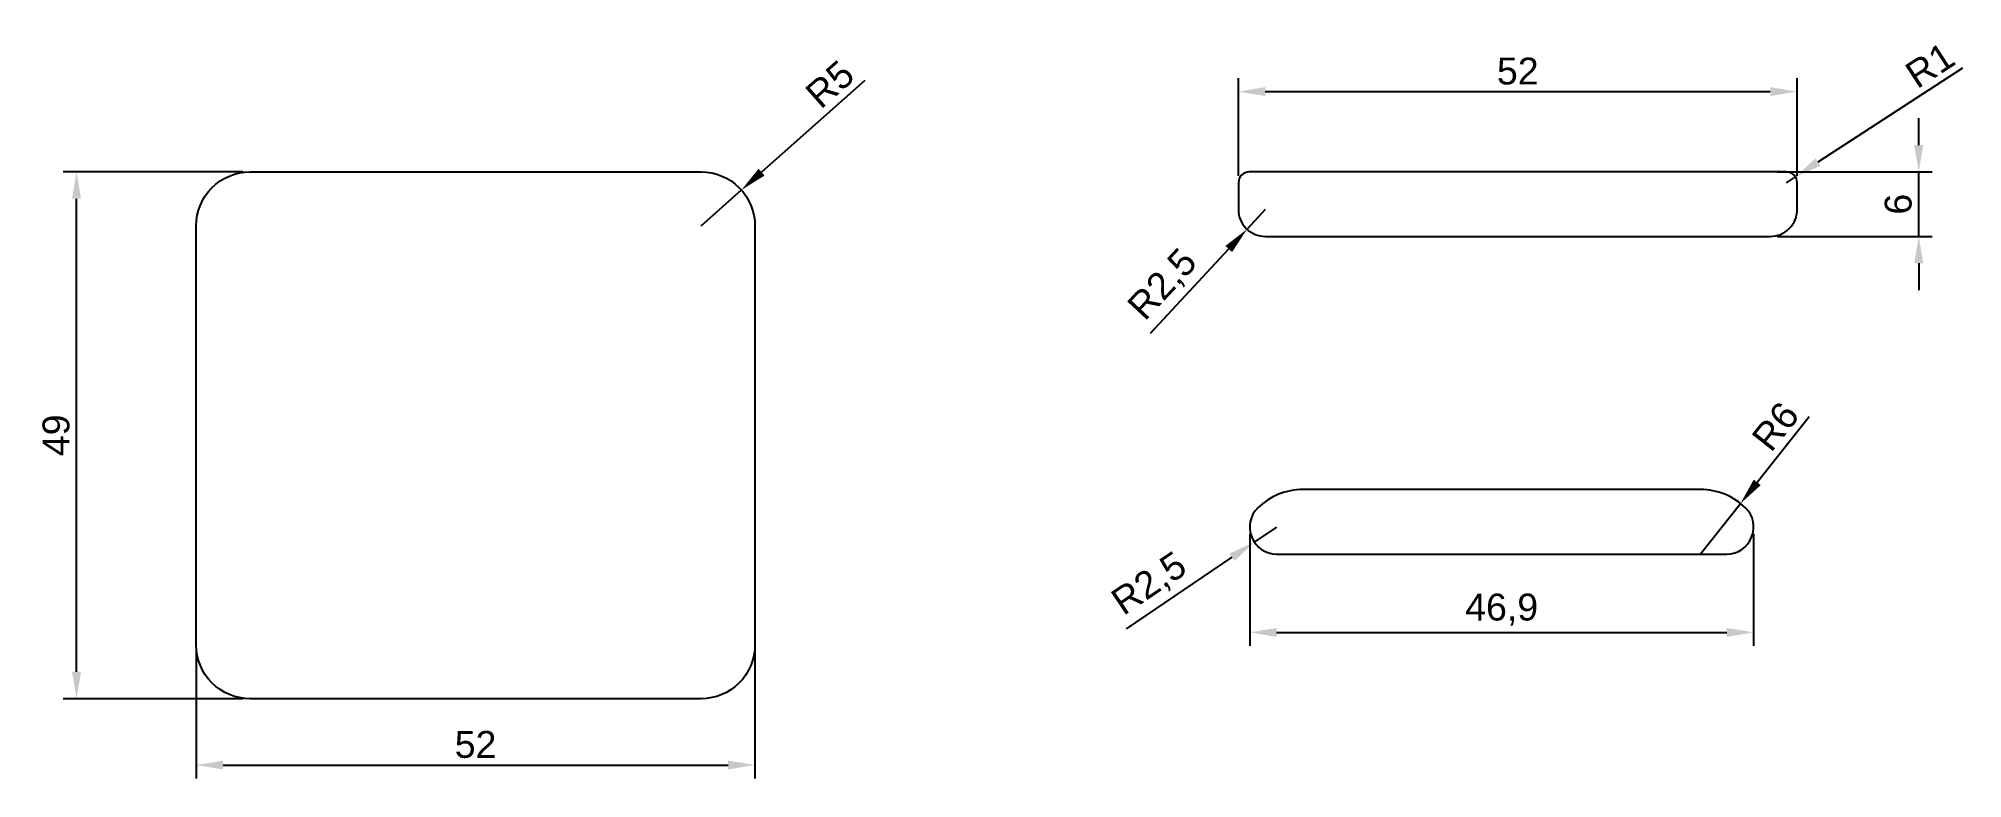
# Model space of a CAD drawing. Header units: millimetres. Extents: x 266 to 446, y 279 to 348.
import ezdxf

# ---------------------------------------------------------------- set-up
doc = ezdxf.new("R2010")
doc.units = ezdxf.units.MM
for name, color, linetype in [('cote', 5, 'Continuous'), ('șezut -față-', 3, 'Continuous'), ('șezut -lateral-', 6, 'Continuous'), ('șezut -sus-', 1, 'Continuous')]:
    doc.layers.add(name, color=color, linetype=linetype)
doc.styles.get("Standard").update_dxf_attribs({"font": 'arial.ttf'})
doc.dimstyles.new('ISO-25', dxfattribs={"dimtxt": 2.5, "dimasz": 2.5, "dimexe": 1.25, "dimexo": 0.625, "dimtad": 1, "dimtxsty": 'Standard', "dimcen": 2.5, "dimadec": 0, "dimazin": 0, "dimtfac": 1, "dimtmove": 0, "dimatfit": 3, "dimfxl": 1, "dimarcsym": 0})

# ---------------------------------------------------------------- blocks, each defined once
blk = doc.blocks.new('*D1')
at = {"layer": 'cote', "color": 0, "lineweight": -2, "transparency": 16777216}
for p, q in [((281.15, 290.82), (281.15, 279.02)), ((333.15, 290.82), (333.15, 279.02)), ((283.65, 280.27), (330.65, 280.27))]:
    blk.add_line(p, q, dxfattribs=at)
at = {"layer": 'cote', "color": 0, "transparency": 16777216}
for points in [[(283.65, 280.68), (283.65, 279.85), (281.15, 280.27)], [(330.65, 280.68), (330.65, 279.85), (333.15, 280.27)]]:
    blk.add_solid(points, dxfattribs=at)
at = {"layer": 'Defpoints', "color": 0, "transparency": 16777216}
for p in [(281.15, 291.44), (333.15, 291.44), (333.15, 280.27)]:
    blk.add_point(p, dxfattribs=at)
at = {"layer": 'cote', "color": 0, "transparency": 16777216, "insert": (307.15, 282.17), "char_height": 2.5, "attachment_point": 5}
blk.add_mtext('52', dxfattribs=at)
blk = doc.blocks.new('*D2')
at = {"layer": 'cote', "color": 0, "lineweight": -2, "transparency": 16777216}
for p, q in [((285.53, 335.44), (268.76, 335.44)), ((270.01, 288.94), (270.01, 332.94)), ((285.53, 286.44), (268.76, 286.44))]:
    blk.add_line(p, q, dxfattribs=at)
at = {"layer": 'cote', "color": 0, "transparency": 16777216}
for points in [[(269.59, 332.94), (270.43, 332.94), (270.01, 335.44)], [(269.59, 288.94), (270.43, 288.94), (270.01, 286.44)]]:
    blk.add_solid(points, dxfattribs=at)
at = {"layer": 'Defpoints', "color": 0, "transparency": 16777216}
for p in [(270.01, 335.44), (286.15, 335.44), (286.15, 286.44)]:
    blk.add_point(p, dxfattribs=at)
at = {"layer": 'cote', "color": 0, "transparency": 16777216, "insert": (268.11, 310.94), "char_height": 2.5, "attachment_point": 5, "rotation": 90}
blk.add_mtext('49', dxfattribs=at)
blk = doc.blocks.new('*D3')
at = {"layer": 'cote', "color": 0, "lineweight": -2, "transparency": 16777216}
for p, q in [((343.37, 343.94), (333.77, 335.42)), ((328.15, 330.44), (331.89, 333.76))]:
    blk.add_line(p, q, dxfattribs=at)
at = {"layer": 'cote', "color": 0, "transparency": 16777216}
blk.add_solid([(333.49, 335.73), (334.04, 335.1), (331.89, 333.76)], dxfattribs=at)
at = {"layer": 'Defpoints', "color": 0, "transparency": 16777216}
for p in [(331.89, 333.76), (328.15, 330.44)]:
    blk.add_point(p, dxfattribs=at)
at = {"layer": 'cote', "color": 0, "transparency": 16777216, "insert": (340.13, 343.6), "char_height": 2.5, "attachment_point": 5, "rotation": 41.5605}
blk.add_mtext('R5', dxfattribs=at)
blk = doc.blocks.new('*D4')
at = {"layer": 'cote', "color": 0, "lineweight": -2, "transparency": 16777216}
for p, q in [((378.15, 335.07), (378.15, 344.16)), ((430.15, 335.07), (430.15, 344.16)), ((380.65, 342.91), (427.65, 342.91))]:
    blk.add_line(p, q, dxfattribs=at)
at = {"layer": 'cote', "color": 0, "transparency": 16777216}
for points in [[(380.65, 343.33), (380.65, 342.5), (378.15, 342.91)], [(427.65, 343.33), (427.65, 342.5), (430.15, 342.91)]]:
    blk.add_solid(points, dxfattribs=at)
at = {"layer": 'Defpoints', "color": 0, "transparency": 16777216}
for p in [(430.15, 342.91), (378.15, 334.44), (430.15, 334.44)]:
    blk.add_point(p, dxfattribs=at)
at = {"layer": 'cote', "color": 0, "transparency": 16777216, "insert": (404.15, 344.81), "char_height": 2.5, "attachment_point": 5}
blk.add_mtext('52', dxfattribs=at)
blk = doc.blocks.new('*D5')
at = {"layer": 'cote', "color": 0, "lineweight": -2, "transparency": 16777216}
for p, q in [((441.47, 337.94), (441.47, 340.44)), ((428.28, 335.44), (442.72, 335.44)), ((441.47, 329.44), (441.47, 335.44)), ((428.28, 329.44), (442.72, 329.44)), ((441.47, 326.94), (441.47, 324.44))]:
    blk.add_line(p, q, dxfattribs=at)
at = {"layer": 'cote', "color": 0, "transparency": 16777216}
for points in [[(441.05, 337.94), (441.89, 337.94), (441.47, 335.44)], [(441.05, 326.94), (441.89, 326.94), (441.47, 329.44)]]:
    blk.add_solid(points, dxfattribs=at)
at = {"layer": 'Defpoints', "color": 0, "transparency": 16777216}
for p in [(427.65, 335.44), (441.47, 335.44), (427.65, 329.44)]:
    blk.add_point(p, dxfattribs=at)
at = {"layer": 'cote', "color": 0, "transparency": 16777216, "insert": (439.57, 332.44), "char_height": 2.5, "attachment_point": 5, "rotation": 90}
blk.add_mtext('6', dxfattribs=at)
blk = doc.blocks.new('*D6')
at = {"layer": 'cote', "color": 0, "lineweight": -2, "transparency": 16777216}
for p, q in [((380.65, 331.94), (378.95, 330.11)), ((369.96, 320.43), (377.25, 328.28))]:
    blk.add_line(p, q, dxfattribs=at)
at = {"layer": 'cote', "color": 0, "transparency": 16777216}
blk.add_solid([(376.94, 328.56), (377.56, 327.99), (378.95, 330.11)], dxfattribs=at)
at = {"layer": 'Defpoints', "color": 0, "transparency": 16777216}
for p in [(380.65, 331.94), (378.95, 330.11)]:
    blk.add_point(p, dxfattribs=at)
at = {"layer": 'cote', "color": 0, "transparency": 16777216, "insert": (371.2, 324.88), "char_height": 2.5, "attachment_point": 5, "rotation": 47.1114}
blk.add_mtext('R2,5', dxfattribs=at)
blk = doc.blocks.new('*D7')
at = {"layer": 'cote', "color": 0, "lineweight": -2, "transparency": 16777216}
for p, q in [((445.54, 345.1), (432.09, 336.35)), ((429.15, 334.44), (429.99, 334.99))]:
    blk.add_line(p, q, dxfattribs=at)
at = {"layer": 'cote', "color": 0, "transparency": 16777216}
blk.add_solid([(431.86, 336.7), (432.31, 336), (429.99, 334.99)], dxfattribs=at)
at = {"layer": 'Defpoints', "color": 0, "transparency": 16777216}
for p in [(429.99, 334.99), (429.15, 334.44)]:
    blk.add_point(p, dxfattribs=at)
at = {"layer": 'cote', "color": 0, "transparency": 16777216, "insert": (442.51, 345.37), "char_height": 2.5, "attachment_point": 5, "rotation": 33.0467}
blk.add_mtext('R1', dxfattribs=at)
blk = doc.blocks.new('*D8')
at = {"layer": 'cote', "color": 0, "lineweight": -2, "transparency": 16777216}
for p, q in [((379.2, 301.77), (379.2, 291.36)), ((426.1, 301.77), (426.1, 291.36)), ((381.7, 292.61), (423.6, 292.61))]:
    blk.add_line(p, q, dxfattribs=at)
at = {"layer": 'cote', "color": 0, "transparency": 16777216}
for points in [[(381.7, 293.02), (381.7, 292.19), (379.2, 292.61)], [(423.6, 293.02), (423.6, 292.19), (426.1, 292.61)]]:
    blk.add_solid(points, dxfattribs=at)
at = {"layer": 'Defpoints', "color": 0, "transparency": 16777216}
for p in [(379.2, 302.4), (426.1, 302.4), (426.1, 292.61)]:
    blk.add_point(p, dxfattribs=at)
at = {"layer": 'cote', "color": 0, "transparency": 16777216, "insert": (402.65, 294.73), "char_height": 2.5, "attachment_point": 5}
blk.add_mtext('46,9', dxfattribs=at)
blk = doc.blocks.new('*D9')
at = {"layer": 'cote', "color": 0, "lineweight": -2, "transparency": 16777216}
for p, q in [((381.7, 302.4), (379.63, 301)), ((367.72, 292.95), (377.56, 299.6))]:
    blk.add_line(p, q, dxfattribs=at)
at = {"layer": 'cote', "color": 0, "transparency": 16777216}
blk.add_solid([(377.33, 299.95), (377.79, 299.25), (379.63, 301)], dxfattribs=at)
at = {"layer": 'Defpoints', "color": 0, "transparency": 16777216}
for p in [(379.63, 301), (381.7, 302.4)]:
    blk.add_point(p, dxfattribs=at)
at = {"layer": 'cote', "color": 0, "transparency": 16777216, "insert": (369.93, 297.02), "char_height": 2.5, "attachment_point": 5, "rotation": 34.0267}
blk.add_mtext('R2,5', dxfattribs=at)
blk = doc.blocks.new('*D10')
at = {"layer": 'cote', "color": 0, "lineweight": -2, "transparency": 16777216}
for p, q in [((431.27, 312.65), (426.44, 306.56)), ((421.15, 299.9), (424.88, 304.6))]:
    blk.add_line(p, q, dxfattribs=at)
at = {"layer": 'cote', "color": 0, "transparency": 16777216}
blk.add_solid([(426.11, 306.82), (426.76, 306.3), (424.88, 304.6)], dxfattribs=at)
at = {"layer": 'Defpoints', "color": 0, "transparency": 16777216}
for p in [(424.88, 304.6), (421.15, 299.9)]:
    blk.add_point(p, dxfattribs=at)
at = {"layer": 'cote', "color": 0, "transparency": 16777216, "insert": (428.14, 311.77), "char_height": 2.5, "attachment_point": 5, "rotation": 51.5768}
blk.add_mtext('R6', dxfattribs=at)

msp = doc.modelspace()

# ---------------------------------------------------------------- linework, layer by layer
at = {"layer": 'șezut -față-'}
msp.add_lwpolyline([(427.653, 329.44, 0.4142136), (430.153, 331.94), (430.153, 334.44, 0.4142136), (429.153, 335.44), (379.153, 335.44, 0.4142136), (378.153, 334.44), (378.153, 331.94, 0.4142136), (380.653, 329.44)], format="xyb", close=True, dxfattribs=at)
at = {"layer": 'șezut -lateral-'}
for p, q in [((378.153, 299.898), (378.153, 299.898)), ((427.153, 299.898), (427.153, 299.898))]:
    msp.add_line(p, q, dxfattribs=at)
msp.add_lwpolyline([(421.153, 305.898), (384.153, 305.898, 0.1962616), (379.954, 304.184, 0.6718752), (381.704, 299.898), (423.603, 299.898, 0.6718752), (425.352, 304.184, 0.1962616)], format="xyb", close=True, dxfattribs=at)
at = {"layer": 'șezut -sus-'}
msp.add_lwpolyline([(286.153, 286.44, -0.4142136), (281.153, 291.44), (281.153, 330.44, -0.4142136), (286.153, 335.44), (328.153, 335.44, -0.4142136), (333.153, 330.44), (333.153, 291.44, -0.4142136), (328.153, 286.44)], format="xyb", close=True, dxfattribs=at)

# ---------------------------------------------------------------- dimensions: what is measured, and where the dimension line sits
at = {"layer": 'cote'}
for center, mpoint, picture, middle in [((429.153, 334.44), (429.991, 334.986), '*D7', (443.532, 343.795)), ((328.153, 330.44), (331.894, 333.757), '*D3', (341.391, 342.177)), ((381.704, 302.398), (379.632, 300.999), '*D9', (371.121, 295.252))]:
    dim = msp.add_radius_dim(center=center, mpoint=mpoint, dimstyle='ISO-25', dxfattribs=at)
    dim.commit()
    dim.dimension.update_dxf_attribs({"geometry": picture, "text_midpoint": middle, "dimtype": 164})
for base, p1, p2, picture, middle in [((430.153, 342.912), (378.153, 334.44), (430.153, 334.44), '*D4', (404.153, 344.814)), ((426.103, 292.605), (379.204, 302.398), (426.103, 302.398), '*D8', (402.653, 294.733)), ((333.153, 280.266), (281.153, 291.44), (333.153, 291.44), '*D1', (307.153, 282.167))]:
    dim = msp.add_linear_dim(base=base, p1=p1, p2=p2, dimstyle='ISO-25', dxfattribs=at)
    dim.commit()
    dim.dimension.update_dxf_attribs({"geometry": picture, "text_midpoint": middle})
for base, p1, p2, picture, middle in [((441.471, 335.44), (427.653, 329.44), (427.653, 335.44), '*D5', (439.57, 332.44)), ((270.01, 335.44), (286.153, 286.44), (286.153, 335.44), '*D2', (268.108, 310.94))]:
    dim = msp.add_linear_dim(base=base, p1=p1, p2=p2, angle=90, dimstyle='ISO-25', dxfattribs=at)
    dim.commit()
    dim.dimension.update_dxf_attribs({"geometry": picture, "text_midpoint": middle})
for center, mpoint, picture, middle in [((380.653, 331.94), (378.952, 330.109), '*D6', (371.195, 324.885)), ((421.153, 299.898), (424.882, 304.598), '*D10', (428.14, 311.765))]:
    dim = msp.add_radius_dim(center=center, mpoint=mpoint, dimstyle='ISO-25', dxfattribs=at)
    dim.commit()
    dim.dimension.update_dxf_attribs({"geometry": picture, "text_midpoint": middle})

doc.saveas('drawing.dxf')
